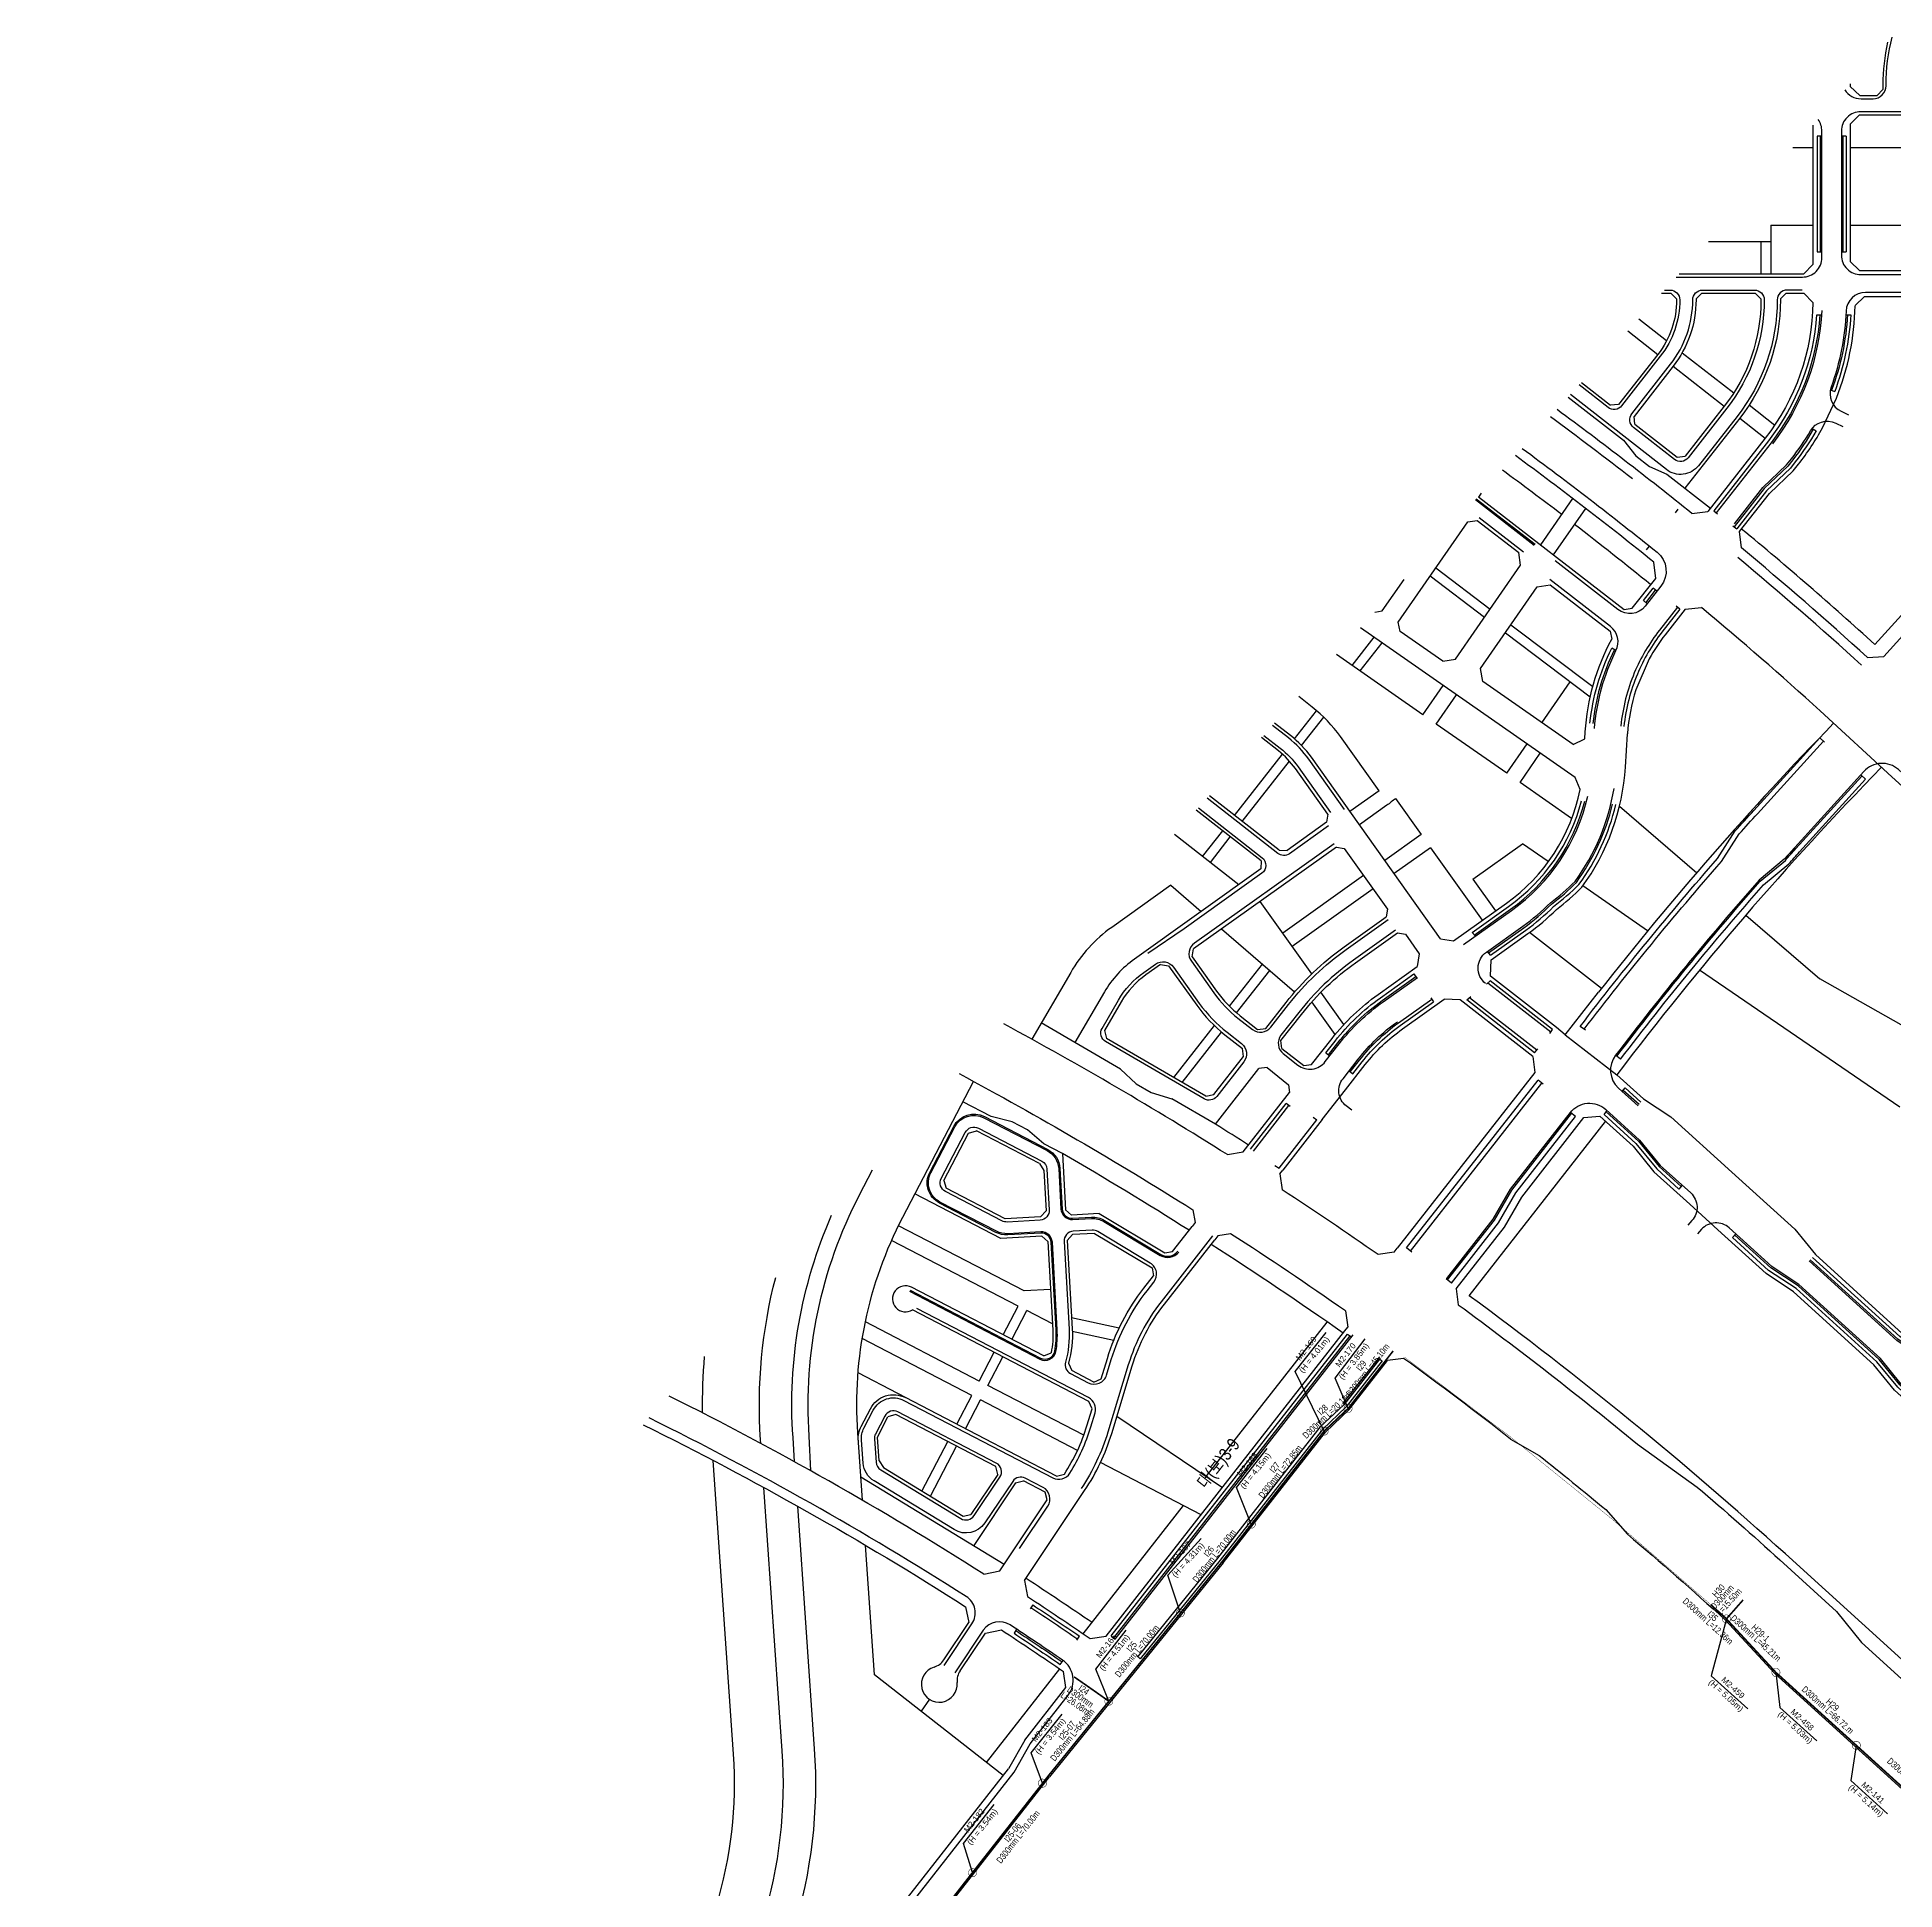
# Model space of a CAD drawing. Header units: inches. Extents: x 174186 to 177107, y 416927 to 419389.
# Drawn here: x 174186 to 175330, y 417555 to 418696 of the extents above; entities that cross this region are included whole.
import ezdxf
from ezdxf.enums import TextEntityAlignment as Align

# ---------------------------------------------------------------- set-up
doc = ezdxf.new("R2010")
doc.units = ezdxf.units.IN
doc.header["$MEASUREMENT"] = 0
doc.linetypes.add('HIDDEN', pattern=[0.375, 0.25, -0.125])
for name, color, linetype in [('d_line', 8, 'Continuous'), ('Osu_line', 5, 'Continuous'), ('OsuMH_check', 1, 'Continuous'), ('도로명', 1, 'Continuous'), ('오수맨홀(2공구)', 7, 'Continuous'), ('오수맨홀좌표(2공구)', 4, 'Continuous'), ('오수원형관로명(2공구)', 4, 'Continuous'), ('오수원형관로연장(2공구)', 4, 'Continuous')]:
    doc.layers.add(name, color=color, linetype=linetype)
doc.styles.get("Standard").update_dxf_attribs({"font": 'arial.ttf'})

msp = doc.modelspace()

# ---------------------------------------------------------------- linework, layer by layer
at = {"layer": 'd_line', "color": 8, "linetype": 'Continuous', "flags": 128}
for points in [[(175299.5, 418663.9, 0.251626), (175309.5, 418658.5), (175316.9, 418658.5, 0.414214), (175324.9, 418666.5), (175324.9, 418666.9, -0.064144), (175328.7, 418696.4, -0.064144)], [(175195.7, 418548.6), (175273.4, 418548.6, 0.414214), (175285.4, 418560.6), (175285.4, 418638.5, 0.160862), (175283.1, 418645.7, 0.160862)], [(175460, 418570.7), (175455.6, 418575, 0.39028), (175442, 418575.3, -0.046649), (175418.1, 418558), (175398.9, 418551.7, -0.101477), (175337.7, 418539.1), (175312.3, 418539.1, 0.401435), (175300.3, 418527.7, -0.075437), (175291.1, 418480.8, 0.387029), (175297.3, 418465.9), (175301.7, 418463.8)], [(175273.3, 418540.6), (175263.9, 418540.6, 0.414234), (175257.9, 418534.6, -0.167497), (175233.2, 418462.8), (175209.4, 418432.4, -0.414214), (175189.7, 418430), (175130.6, 418476.2)], [(175188.5, 418540.6), (175191.9, 418540.6, -0.414165), (175197.9, 418534.6, -0.167522), (175185.9, 418499.8), (175162.1, 418469.3, -0.414214), (175153.7, 418468.3), (175135.9, 418482.2)], [(175282.1, 418525.4, -0.150626), (175252.5, 418447.8), (175218.8, 418404.7)], [(175284.1, 418525.4, -0.150867), (175254.1, 418446.5), (175220.4, 418403.4)], [(175285.3, 418528.1, -0.155831), (175254.9, 418445.9)], [(175301.2, 418525.4, -0.07466), (175291.4, 418478.9, -0.07466)], [(175303.2, 418525.4, -0.074806), (175293.3, 418478.2, -0.074806)], [(175168.7, 418424.3, 0.006564), (175118.2, 418462.5, 0.006564)], [(175280.1, 418454.9, -0.035519), (175267.5, 418436), (175264.5, 418432.2), (175249.8, 418418.3), (175231.4, 418394.8)], [(175231.5, 418396.5), (175249.1, 418419), (175263.7, 418432.9), (175266.7, 418436.7, 0.032851), (175278.4, 418453.9, -0.387029), (175293.9, 418458.7), (175298.3, 418456.6)], [(175281.9, 418453.9, -0.035519), (175269, 418434.8), (175266, 418430.9), (175251.3, 418417), (175233, 418393.6)], [(175309.9, 418309.5, 0.010445), (175233.7, 418375.8, 0.010445)], [(175384.4, 418108.9), (175418.7, 418146.7, 0.414214), (175417.6, 418167.9), (175361.3, 418219), (175332.5, 418245.2, 0.414214), (175311.3, 418244.1), (175268.7, 418197.2, 0.001217), (175262.2, 418190), (175246.7, 418177.1, 0.01755), (175158.3, 418069.2, 0.389498), (175160.1, 418049)], [(174995.9, 418035.4), (174992.5, 418038, -0.414214), (174990.5, 418054.8), (174999.9, 418066.9, -0.07214), (175024, 418089.9)], [(175054.4, 417931.8), (175082.9, 417968.2), (175093.6, 417986.7), (175130.5, 418033.9, -0.435739), (175152.4, 418035.8), (175173.1, 418017), (175185.9, 418001.3), (175204.6, 417984.4, -0.414214), (175205.4, 417967.4), (175202.9, 417964.6)], [(175356.3, 417822.7), (175360.2, 417827, 0.414214), (175359.4, 417843.9), (175334.2, 417866.7), (175321.4, 417882.4), (175271.3, 417927.9), (175254.5, 417939.1), (175228.3, 417962.9, 0.414214), (175211.3, 417962), (175208.8, 417959.3)]]:
    msp.add_lwpolyline(points, format="xyb", dxfattribs=at)
at = {"layer": 'd_line', "color": 8, "linetype": 'Continuous'}
for points in [[(175325.9, 418693.3, 0.056184), (175322.9, 418666.9), (175322.9, 418664.1)], [(175302.9, 418667.7, 0.001542), (175302.9, 418666.9), (175302.9, 418666.1)], [(175308.6, 418648.5), (175337.2, 418648.5, -0.186283), (175400.4, 418624.1), (175433.1, 418594.5)], [(175308.6, 418552.6), (175337.7, 418552.6, 0.186382), (175433.1, 418589.5, 0.186382)], [(175311.6, 418536.6), (175337.7, 418536.6, 0.101307), (175399.8, 418549.3, 0.101307)], [(175195.9, 418535.1), (175195.9, 418534.6, -0.167479), (175184.4, 418501), (175160.2, 418470.2)], [(175207.9, 418535.1), (175207.9, 418534.6, -0.167479), (175193.8, 418493.7), (175169.7, 418462.8)], [(175259.9, 418534.6, -0.167479), (175234.8, 418461.6), (175201.1, 418418.5)], [(175247.9, 418535.1), (175247.9, 418534.6, -0.167479), (175225.3, 418469), (175201.2, 418438.2)], [(175279.9, 418533, -0.164412), (175250.5, 418449.3), (175215.2, 418404.1)], [(175294.4, 418474.1, 0.088878), (175305.9, 418530.9)], [(175205.3, 418403, 0.010832), (175122.3, 418467, 0.010832)], [(175253.1, 418415.3), (175267.8, 418429.2), (175271, 418433.3, 0.040873), (175285.8, 418455.7)], [(175125.2, 418402.3, 0.004813), (175088.7, 418429.6, 0.004813)], [(175181.9, 418373, 0.011293), (175096.7, 418438.6, 0.011293)], [(175180, 418359.1, 0.006309), (175133.1, 418396.2, 0.005439)], [(175318.1, 418322.3, 0.011171), (175236, 418393.4)], [(175313.5, 418314.3, 0.010623), (175235.8, 418381.8)], [(175201.2, 418344), (175188.9, 418328.3, 0.040321), (175179.1, 418313.5)], [(175284.3, 418281.4, 0.010193), (175211.2, 418345.1, 0.010193)], [(175139.4, 418264.2), (175139.7, 418268.4, -0.109948), (175156, 418325.5)], [(175170.9, 418294.4, 0.0629), (175165.7, 418267.2)], [(175012.7, 418232.1), (174988.9, 418265.5, 0.07214), (174971.6, 418283.6), (174963.2, 418290.2)], [(175050.6, 418141), (174971, 418252.8, 0.07214), (174958.1, 418266.2), (174948.4, 418273.8)], [(175292.6, 418273.7, 0.027248), (175147.9, 418108.1)], [(174981.2, 418217.7), (174961.2, 418245.8, 0.07214), (174950.7, 418256.8), (174940.4, 418264.9)], [(175137.6, 418172.8, 0.14394), (175164.4, 418246.7, 0.14394)], [(175322.1, 418246.6, 0.031568), (175159.2, 418057.2)], [(175022.8, 418227.4, -0.021771), (175017.5, 418223.2), (175000.6, 418211.2)], [(175058.5, 418139.7), (175091.1, 418162.9, 0.190534), (175136.5, 418232.9)], [(174939.9, 418184), (174862.1, 418128.5, 0.106689), (174843.6, 418108.2), (174825.4, 418077)], [(174884.5, 418174), (174848.1, 418148, 0.106689), (174822.8, 418120.3), (174798.9, 418079.1)], [(175121.9, 418159, 0.037541), (175137.6, 418172.8, 0.037541)], [(174942.9, 418085.7), (174955.4, 418101.7, -0.07214), (174991.2, 418136), (175017.1, 418154.4)], [(175081.7, 418128), (175104.4, 418144.2, 0.04204), (175121.9, 418159, 0.04204)], [(174952.3, 418078.4), (174964.9, 418094.4, -0.07214), (174998.2, 418126.2), (175024, 418144.6)], [(174878.1, 418125.2), (174869, 418118.7, 0.106689), (174853.9, 418102.2), (174843.6, 418084.4)], [(174883.1, 418124.4), (174900.4, 418100.1, 0.07214), (174917.8, 418081.8), (174928.7, 418073.3)], [(174897.6, 418129.8), (174912.6, 418108.8, 0.07214), (174927.1, 418093.6), (174937.9, 418085.1)], [(174971.2, 418063.6), (174983.8, 418079.6, -0.07214), (175012.1, 418106.6), (175036.2, 418123.8)], [(174992.1, 418048), (175004.2, 418063.5, -0.07214), (175027.2, 418085.5), (175052.7, 418103.7)], [(174919.3, 418008, 0.016473), (174781.7, 418088.5, 0.016473)], [(174694.6, 417795.1), (174691.7, 417836.6, -0.138272), (174719.4, 417969.4), (174763, 418053.1)], [(174754.1, 418057.9, -0.017509), (174898.1, 417974)], [(174932.4, 418013.9, 0.00248), (174912, 418026.7)], [(174895.7, 417961.4, 0.009642), (174817.7, 418008.7, 0.009642)], [(174662.8, 417813.2), (174661.8, 417834.5, -0.138272), (174692.8, 417983.2), (174700.7, 417998.6)], [(175012.1, 417946.4, 0.007353), (174953.1, 417986.3)], [(174652.8, 417818.8), (174651.8, 417833.8, -0.121544), (174675.6, 417970.7, -0.121544)], [(174794.3, 417745.6), (174831.4, 417801, 0.073874), (174848.1, 417836.3), (174860.7, 417877.8, -0.092465), (174880.5, 417915.9), (174911.5, 417955.6)], [(174808.7, 417954.4), (174811.8, 417899.9, -0.065927), (174810.7, 417886)], [(174820.7, 417955.1), (174823.8, 417900.6, -0.081689), (174821.5, 417879.6)], [(174990.6, 417898.1, 0.010342), (174909.3, 417952.7)], [(174992, 417911.7, 0.008957), (174921.3, 417959.3)], [(174632, 417830.1), (174631.8, 417832.4, -0.081522), (174641.2, 417932.4, -0.081522)], [(174724.8, 417926.3, 1.732051), (174725.4, 417912.4)], [(174841.6, 417869.9), (174845.4, 417882.5, -0.092465), (174867.9, 417925.8), (174873.8, 417933.3)], [(175060.1, 417925.4), (175061.5, 417915.5, -0.014429), (175171.9, 417829.6), (175208.7, 417803.2, -0.006994), (175259.6, 417758.3), (175294.5, 417726.6), (175309.7, 417707.4)], [(175381.7, 417654.3), (175262.9, 417762, 0.025864), (175068.2, 417921.1, 0.025864)], [(174596.1, 417848.9, -0.025251), (174597.4, 417883.7, -0.025251)], [(175093.7, 417832.8, 0.008683), (175027.8, 417882.5)], [(174769.3, 417749.6, 0.026267), (174575.5, 417859.3, 0.026267)], [(174818.9, 417811.2, 0.070556), (174832.8, 417841), (174836, 417851.4)], [(174559.5, 417841.6, -0.027187), (174758.1, 417729.5)], [(175111.3, 417822.7, -0.005563), (175152.3, 417789.3, -0.005563)], [(174186.3, 417426.9, -0.092962), (174223.5, 417409.1, 0.030951), (174360.7, 417321, 0.444765), (174501.3, 417368.9, -0.062445), (174537.8, 417431.1, -0.002139), (174539.8, 417433.7), (174560.6, 417460.4, 0.185361), (174615.2, 417638.6), (174602.6, 417819.6)], [(174500, 417188.2, -0.035591), (174502.2, 417236.7), (174504.6, 417260.9, -0.015753), (174506.6, 417275.9), (174508.1, 417285.1, -0.020729), (174511.5, 417301.3), (174515.5, 417317.5, -0.102902), (174561.6, 417412.9, -0.002139), (174563.4, 417415.2), (174584.3, 417441.9, 0.185361), (174645.2, 417640.7), (174633.9, 417802.9)], [(174520.7, 417174.7, -0.046656), (174522.1, 417234.5), (174524.5, 417258.9, -0.015753), (174526.3, 417272.7), (174527.8, 417281.8, -0.020729), (174530.9, 417296.5), (174534.9, 417312.6, -0.102902), (174577.4, 417400.7, -0.002139), (174579.2, 417402.9), (174600, 417429.6, 0.185361), (174665.1, 417642), (174654.7, 417791.4)], [(175152.3, 417789.3), (175165.6, 417774.2, -0.008417), (175225.8, 417721.5), (175256.4, 417688.3), (175341.6, 417611), (175365.6, 417598.7), (175582.9, 417401.6), (175595.7, 417386)], [(174795.3, 417747.1, -0.005738), (174836, 417719.9)], [(174796.3, 417735.8, -0.005453), (174834.7, 417709.9)], [(174780.1, 417715.3, -0.005489), (174818.3, 417689.6)], [(174738.7, 417692.3, 0.173631), (174744.7, 417696.7)], [(174738.7, 417692.3, 2.115544), (174752.9, 417682.8)], [(174754.7, 417690, 0.173631), (174752.9, 417682.8)], [(174532, 417166.1, -0.193541), (174596.5, 417389.4), (174784.5, 417629.7)]]:
    msp.add_lwpolyline(points, format="xyb", dxfattribs=at)
for points in [[(175308.7, 418660.5), (175302.9, 418666.1)], [(175308.7, 418660.5), (175319.4, 418660.5)], [(175319.4, 418660.5), (175322.9, 418664.1)], [(175302.9, 418642.9), (175308.6, 418648.5)], [(175279.9, 418642.2), (175279.9, 418556.3)], [(175302.9, 418642.9), (175302.9, 418558.3)], [(175267.6, 418628.5), (175279.9, 418628.5)], [(175302.9, 418628.5), (175354.9, 418628.5)], [(175253.9, 418580.6), (175253.9, 418550.6)], [(175253.9, 418580.6), (175279.9, 418580.6)], [(175302.9, 418580.6), (175344.5, 418580.6)], [(175215.5, 418570.6), (175253.9, 418570.6)], [(175247.9, 418570.6), (175247.9, 418550.6)], [(175279.9, 418556.3), (175274.3, 418550.6)], [(175308.6, 418552.6), (175302.9, 418558.3)], [(175197.5, 418550.6), (175274.3, 418550.6)], [(175186.7, 418538.6), (175192.4, 418538.6)], [(175195.9, 418535.1), (175192.4, 418538.6)], [(175207.9, 418535.1), (175211.5, 418538.6)], [(175211.5, 418538.6), (175244.4, 418538.6)], [(175247.9, 418535.1), (175244.4, 418538.6)], [(175263.5, 418538.6), (175259.9, 418535.1)], [(175259.9, 418535.1), (175259.9, 418534.6)], [(175263.5, 418538.6), (175274.3, 418538.6)], [(175274.3, 418538.6), (175279.9, 418533)], [(175305.9, 418531), (175311.6, 418536.6)], [(175172.6, 418522.9), (175189.8, 418509.5)], [(175165.9, 418515.5), (175184.4, 418501)], [(175199.4, 418502), (175231.1, 418477.2)], [(175193.8, 418493.7), (175225.3, 418469)], [(175129.2, 418474.7), (175163.2, 418448.2)], [(175137.3, 418483.7), (175155.3, 418469.6)], [(175160.2, 418470.2), (175155.3, 418469.6)], [(175170.3, 418457.9), (175169.7, 418462.8)], [(175240.6, 418469.8), (175256.4, 418457.4)], [(175285.8, 418455.7), (175294.4, 418474.1)], [(175170.3, 418457.9), (175196.2, 418437.6)], [(175234.8, 418461.6), (175250.5, 418449.3)], [(175163.2, 418448.2), (175170.8, 418438.4), (175179.2, 418431.9), (175189.9, 418427.2)], [(175196.2, 418437.6), (175201.2, 418438.2)], [(175189.9, 418427.2), (175216.8, 418406.2)], [(175412.1, 418425.3), (175408.6, 418421.4), (175391.7, 418403.4), (175318.1, 418322.3)], [(175074, 418413.3), (175163.7, 418343.9)], [(175074.2, 418413), (175075.8, 418415.4)], [(175112.3, 418383.7), (175132, 418412.2)], [(175120.2, 418377.6), (175140, 418406.1)], [(175234.7, 418391.8), (175253.1, 418415.3)], [(175024.5, 418336.1), (175067.3, 418397.8)], [(175067.3, 418397.8), (175073.2, 418398.7)], [(175073.2, 418398.7), (175098.7, 418379)], [(175205.3, 418403), (175215.2, 418404.1)], [(175235.8, 418381.8), (175234.7, 418391.8)], [(175099.9, 418371.1), (175098.7, 418379)], [(175183.1, 418363), (175181.9, 418373)], [(175010, 418342.2), (175014.7, 418343), (175028.1, 418362.3)], [(175014.7, 418343), (175028.1, 418362.3)], [(175044.2, 418364.5), (175077.7, 418339.2)], [(175047.6, 418369.5), (175081.2, 418344.1)], [(175059.8, 418313.3), (175099.9, 418371.1)], [(175168.6, 418344.6), (175183.1, 418363)], [(175075.2, 418307.4), (175110.1, 418357.8)], [(175110.1, 418357.8), (175118, 418359)], [(175118, 418359), (175155, 418330.4)], [(175362.6, 418358), (175323.5, 418314.8)], [(175010, 418342.2), (175014.7, 418343)], [(175163.7, 418343.9), (175168.6, 418344.6)], [(175201.2, 418344), (175211.2, 418345.1)], [(174996.1, 418309.4), (175009.6, 418326.8)], [(175133.4, 418240.3), (175001.3, 418332.6)], [(175025.6, 418330.2), (175024.5, 418336.1)], [(175051.9, 418311.9), (175025.6, 418330.2)], [(175090.5, 418329.5), (175142.7, 418290)], [(175093.9, 418334.4), (175144.3, 418296.3)], [(175155, 418330.4), (175156, 418325.5)], [(175304.3, 418334.7), (175304.3, 418334.7)], [(175039.7, 418279), (174986.5, 418316.1)], [(175001, 418306), (175014.6, 418323.3)], [(175313.5, 418314.3), (175323.5, 418314.8)], [(175051.9, 418311.9), (175059.8, 418313.3)], [(175076.6, 418299.5), (175075.2, 418307.4)], [(175179.1, 418313.5), (175170.9, 418294.4)], [(175039.7, 418279), (175052.2, 418297)], [(175047.9, 418273.2), (175060.4, 418291.3)], [(175132.2, 418260.7), (175076.6, 418299.5)], [(175113, 418274.1), (175130.4, 418299.3)], [(174960.7, 418264.1), (174974.2, 418281.5)], [(175284.3, 418281.4), (175328.5, 418240.7)], [(174965, 418260), (174978.7, 418277.4)], [(175091.3, 418242.9), (175047.9, 418273.2)], [(175091.3, 418242.9), (175103.9, 418261)], [(175132.2, 418260.7), (175139.4, 418264.2)], [(175164.4, 418246.7), (175165.7, 418267.2)], [(174923.7, 418216.9), (174953.3, 418254.7)], [(174928.5, 418213.2), (174957.5, 418250.4)], [(175099.5, 418237.2), (175112, 418255.3)], [(175131.3, 418215), (175099.5, 418237.2)], [(175136.5, 418232.9), (175133.4, 418240.3)], [(175415.4, 418161.8), (175328.5, 418240.7)], [(174951.1, 418195.6), (174908.2, 418229.1)], [(175012.7, 418232.1), (174994.8, 418219.3)], [(175022.8, 418227.4), (175038.6, 418205.2)], [(175160.8, 418222.6), (175208.3, 418181.6)], [(174940, 418189), (174900.1, 418220.2)], [(174980.4, 418212.8), (174956.1, 418195.4)], [(174981.2, 418217.7), (174980.4, 418212.8)], [(174926.3, 418174.3), (174886.7, 418205.2)], [(174904, 418191.7), (174916.4, 418207.5)], [(174908.8, 418188), (174921.1, 418203.8)], [(175038.6, 418205.2), (175016.2, 418189.2)], [(174986.4, 418197.4), (174898.4, 418134.7)], [(174940, 418189), (174939.9, 418184)], [(174951.1, 418195.6), (174956.1, 418195.4)], [(174986.4, 418197.4), (174991.3, 418196.6)], [(174991.3, 418196.6), (175017.9, 418159.3)], [(175044.4, 418197), (175022, 418181.1)], [(175044.4, 418197), (175076.3, 418152.4)], [(175070.5, 418177.7), (175101.1, 418199.5)], [(175116.9, 418188.5), (175101.1, 418199.5)], [(175003.2, 418179.9), (174953.4, 418144.5)], [(175070.5, 418177.7), (175084.4, 418158.2)], [(174884.5, 418174), (174903.2, 418157.8)], [(175009, 418171.8), (174959.2, 418136.3)], [(175178.1, 418145.8), (175138.2, 418173.6)], [(174971.3, 418119.4), (174939.5, 418164)], [(175017.9, 418159.3), (175017.1, 418154.4)], [(175238.5, 418155.5), (175284.2, 418116.2)], [(174915.7, 418147.1), (174960.7, 418108.2)], [(175024, 418144.6), (175029, 418143.8)], [(175029, 418143.8), (175037.5, 418131.7)], [(175149.6, 418110.3), (175105.4, 418144.9)], [(174897.6, 418129.8), (174898.4, 418134.7)], [(175037.5, 418131.7), (175036.2, 418123.8)], [(175050.6, 418141), (175058.5, 418139.7)], [(174878.1, 418125.2), (174883.1, 418124.4)], [(174920.6, 418099.4), (174940.9, 418125.3)], [(174925, 418095.3), (174945.4, 418121.4)], [(175081.4, 418118), (175081.7, 418128)], [(175333.4, 418037.3), (175210.1, 418121.7)], [(174991.1, 418088.2), (174976.9, 418108.1)], [(175121.9, 418086.4), (175081.4, 418118)], [(175127.3, 418081.8), (175147.9, 418108.1)], [(175349.9, 418079.1), (175284.2, 418116.2)], [(174985.7, 418082), (174971.3, 418102.1)], [(175062.7, 418103.4), (175052.7, 418103.7)], [(175107.4, 418068.5), (175062.7, 418103.4)], [(174853.5, 418060.7), (174804.7, 418089.1)], [(174886.3, 418055.6), (174911.3, 418087.5)], [(174937.9, 418085.1), (174942.9, 418085.7)], [(175127.3, 418081.8), (175121.9, 418086.4)], [(174843.6, 418084.4), (174844.9, 418079.6)], [(174906.1, 418044), (174844.9, 418079.6)], [(174891.5, 418052.5), (174915.7, 418083.5)], [(174952.9, 418073.4), (174952.3, 418078.4)], [(175127.3, 418081.8), (175159.2, 418057.2)], [(174911, 418045), (174929.3, 418068.4)], [(174929.3, 418068.4), (174928.7, 418073.3)], [(174952.9, 418073.4), (174966.3, 418063)], [(174966.3, 418063), (174971.2, 418063.6)], [(175107.4, 418068.5), (175108.6, 418058.6), (175023.9, 417950.3)], [(174853.5, 418060.7), (174863.2, 418051.6), (174872.4, 418046.3), (174885.1, 418042.3)], [(174912, 418026.7), (174938.7, 418061)], [(174943.7, 418061.6), (174938.7, 418061)], [(174943.7, 418061.6), (174957, 418051.1)], [(174957, 418051.1), (174957.6, 418046.2)], [(175175.6, 418042.4), (175159.2, 418057.2)], [(174773.8, 418031.5), (174756.4, 418040.6)], [(174912, 418026.7), (174885.1, 418042.3)], [(174906.1, 418044), (174911, 418045)], [(174929.1, 418009.7), (174957.6, 418046.2)], [(174977.7, 418029.7), (174992.1, 418048)], [(175172.8, 418038.8), (175163.1, 418047.6)], [(175174, 418040.4), (175164.3, 418049.2)], [(175175.6, 418042.4), (175192.4, 418031.2), (175229.9, 417997.2)], [(174750.9, 418029.9), (174750.9, 418029.9)], [(174806.3, 418014.6), (174796.2, 418023.3), (174786.8, 418028.2), (174773.8, 418031.5)], [(174977.7, 418029.7), (174953.4, 417998.5)], [(175068.2, 417921.1), (175152.2, 418028.5)], [(175100.6, 417981.9), (175138.8, 418030.8)], [(175138.8, 418030.8), (175148.7, 418031.6)], [(175148.7, 418031.6), (175169.1, 418013.2), (175181.9, 417997.5), (175204.1, 417977.4)], [(175151.3, 418032.7), (175170.9, 418014.9), (175183.7, 417999.2), (175197.4, 417986.8)], [(175152.5, 418034.3), (175172.4, 418016.3), (175185.2, 418000.6), (175198.7, 417988.3)], [(174744.7, 417992), (174759.9, 418021.2)], [(174759.9, 418021.2), (174764.7, 418022.7)], [(174803.5, 418002.5), (174764.7, 418022.7)], [(174817.7, 418008.7), (174806.3, 418014.6)], [(174817.7, 418008.7), (174819.6, 417974.1)], [(174919.3, 418008), (174929.1, 418009.7)], [(174803.5, 418002.5), (174806.2, 417998.3)], [(174806.2, 417998.3), (174807.6, 417973.4)], [(174951.5, 417996.1), (174953.4, 417998.5)], [(174951.5, 417996.1), (174953.1, 417986.3)], [(175229.9, 417997.2), (175238.6, 417989.3)], [(174779.7, 417956.3), (174726.9, 417983.8)], [(174744.7, 417992), (174746.2, 417987.3)], [(174782.4, 417968.5), (174746.2, 417987.3)], [(175199.4, 417989.1), (175197.4, 417986.8)], [(175238.6, 417989.3), (175268.7, 417962), (175281.4, 417946.4)], [(174807.6, 417973.4), (174804.3, 417969.7)], [(174823.3, 417970.8), (174819.6, 417974.1)], [(174840.4, 417971.7), (174823.3, 417970.8)], [(174840.4, 417971.7), (174880.7, 417947.5)], [(174898.1, 417974), (174899.5, 417966.2)], [(175089.9, 417963.4), (175100.6, 417981.9)], [(175221.4, 417961.7), (175204.1, 417977.4)], [(174716.8, 417964.2), (174716.7, 417964.2)], [(174794.1, 417924.1), (174716.8, 417964.2)], [(174804.3, 417969.7), (174782.4, 417968.5)], [(174837.4, 417959.5), (174824, 417958.8)], [(174837.4, 417959.5), (174872.9, 417938.2)], [(174885.6, 417948.4), (174897.6, 417963.8)], [(174899.5, 417966.2), (174897.6, 417963.8)], [(175060.1, 417925.4), (175089.9, 417963.4)], [(175360, 417836), (175330.2, 417862.9), (175317.4, 417878.6), (175267.9, 417923.5), (175251.1, 417934.7), (175221.4, 417961.7)], [(174790.5, 417914.7), (174712.5, 417955.2)], [(174805, 417957.7), (174779.7, 417956.3)], [(174805, 417957.7), (174808.7, 417954.4)], [(174820.7, 417955.1), (174824, 417958.8)], [(174880.7, 417947.5), (174885.6, 417948.4)], [(174913.4, 417957.9), (174911.5, 417955.6)], [(174921.3, 417959.3), (174913.4, 417957.9)], [(175022, 417947.9), (175012.1, 417946.4)], [(175022, 417947.9), (175023.9, 417950.3)], [(175232.4, 417959.2), (175230.3, 417956.9)], [(175339.5, 417860.7), (175333.5, 417866.1), (175320.7, 417881.7), (175270.7, 417927.1), (175253.9, 417938.3), (175231.7, 417958.4)], [(174872.9, 417938.2), (174873.8, 417933.3)], [(175354.2, 417877), (175348.3, 417882.3), (175331.5, 417893.5), (175277.5, 417942.6)], [(175354.9, 417877.7), (175349, 417883.1), (175332.1, 417894.3), (175278.2, 417943.2)], [(175356.2, 417879.2), (175350.2, 417884.7), (175333.4, 417895.9), (175279.6, 417944.6)], [(175396.6, 417845.9), (175351.7, 417886.6), (175334.9, 417897.9), (175281.4, 417946.4)], [(174806.2, 417884), (174724.8, 417926.3)], [(174781.2, 417896.9), (174790.5, 417914.7)], [(174810.4, 417925), (174794.1, 417924.1)], [(174766.5, 417868.5), (174696.4, 417905)], [(174834, 417856), (174725.4, 417912.4)], [(174786.6, 417894.1), (174795.8, 417911.9)], [(174811.6, 417903.7), (174795.8, 417911.9)], [(174823.4, 417907.6), (174852.7, 417901.3)], [(174906.3, 417809.7), (174980.7, 417904.9)], [(174992, 417911.7), (174993.5, 417901.8)], [(174761.9, 417859.6), (174694.4, 417894.7)], [(174823.8, 417899.3), (174849.4, 417893.8)], [(174844.6, 417711.4), (174991.7, 417899.4)], [(174991.7, 417899.4), (174993.5, 417901.8)], [(174766.5, 417868.5), (174775.7, 417886.3)], [(174771.8, 417865.7), (174781, 417883.5)], [(174806.2, 417884), (174810.7, 417886)], [(174821.5, 417879.6), (174823.5, 417875)], [(174979.7, 417837), (174994.3, 417850.9), (175017.9, 417881.1)], [(175027.8, 417882.5), (175017.9, 417881.1)], [(174814.1, 417810), (174691.9, 417873.5)], [(174837, 417867.9), (174823.5, 417875)], [(174837, 417867.9), (174841.6, 417869.9)], [(174752.7, 417841.9), (174761.9, 417859.6)], [(174758, 417839.1), (174767.2, 417856.9)], [(174827, 417825.8), (174767.2, 417856.9)], [(174830.8, 417835.1), (174771.8, 417865.7)], [(174703.9, 417834), (174710.3, 417846.4)], [(174715.1, 417847.9), (174710.3, 417846.4)], [(174776.7, 417815.9), (174715.1, 417847.9)], [(174836, 417851.4), (174834, 417856)], [(174851.3, 417846.9), (174916.2, 417803)], [(174704.9, 417819.4), (174703.9, 417834)], [(174916.7, 417756.6), (174979.7, 417837)], [(174731.2, 417800.7), (174747.1, 417831.2)], [(174736.4, 417797.6), (174752.4, 417828.5)], [(175093.7, 417832.8), (175111.3, 417822.7)], [(174704.9, 417819.4), (174707.5, 417815.2)], [(174707.5, 417815.2), (174756.5, 417785.3)], [(174777.9, 417811), (174761.4, 417786.4)], [(174777.9, 417811), (174776.7, 417815.9)], [(174814.1, 417810), (174818.9, 417811.2)], [(174903.1, 417786.2), (174841.2, 417818.4)], [(174693.6, 417809.6), (174781.9, 417755.8)], [(174788.9, 417805.8), (174763.1, 417767.3)], [(174788.9, 417805.8), (174793.7, 417807)], [(174807, 417800.1), (174793.7, 417807)], [(174808.3, 417795.3), (174807, 417800.1)], [(174779.1, 417751.7), (174808.3, 417795.3)], [(174830.5, 417712.8), (174892.3, 417791.9)], [(174756.5, 417785.3), (174761.4, 417786.4)], [(174702, 417687.5), (174696.5, 417767.4)], [(174916.7, 417756.6), (174809.8, 417624.7)], [(174769.3, 417749.6), (174779.1, 417751.7)], [(174794.3, 417745.6), (174796.3, 417735.8)], [(174744.7, 417696.7), (174760.1, 417719.7)], [(174758.1, 417729.5), (174760.1, 417719.7)], [(174754.7, 417690), (174770.3, 417713.3)], [(174770.3, 417713.3), (174780.1, 417715.3)], [(174834.7, 417709.9), (174844.6, 417711.4)], [(175370.5, 417652.3), (175309.7, 417707.4)], [(174781.3, 417625.6), (174702, 417687.5)], [(174771, 417633.6), (174816.1, 417691.2)], [(174819.8, 417679.7), (174818.3, 417689.6)], [(174794.5, 417647.3), (174819.8, 417679.7)], [(174735.8, 417672.6), (174730.7, 417665.1)], [(174794.5, 417647.3), (174784.5, 417629.7)], [(174676.4, 417454.2), (174809.8, 417624.7)]]:
    msp.add_lwpolyline(points, dxfattribs=at)
at = {"layer": 'd_line', "color": 8, "linetype": 'Continuous', "flags": 128}
for points in [[(175434.3, 418596.1), (175401.7, 418625.6, 0.186283), (175337.2, 418650.5), (175309.4, 418650.5, 0.414214), (175297.4, 418638.5), (175297.4, 418562.1, 0.414214), (175309.4, 418550.1), (175337.7, 418550.1, 0.185147), (175434.3, 418587.2, 0.444358)], [(175249.9, 418534.6, -0.1675), (175226.9, 418467.8), (175203.1, 418437.3, -0.414214), (175194.6, 418436.3), (175169.4, 418456, -0.414214), (175168.4, 418464.4), (175192.2, 418494.9, 0.16751), (175205.9, 418534.6, -0.414248), (175211.9, 418540.6), (175243.9, 418540.6, -0.41419)]]:
    msp.add_lwpolyline(points, format="xyb", close=True, dxfattribs=at)
for points in [[(175282.4, 418635.5), (175282.4, 418564.2)], [(175284.4, 418635.5), (175284.4, 418564.2)], [(175298.4, 418635.5), (175298.4, 418564.2)], [(175300.4, 418635.5), (175300.4, 418564.2)], [(175290.6, 418479.2), (175293.3, 418478.2)], [(175279.4, 418455.3), (175281.9, 418453.9)], [(175195.2, 418403.4), (175197, 418405.7)], [(175218.8, 418404.7), (175221.2, 418402.8)], [(175230.6, 418395.4), (175233, 418393.6)], [(175177.3, 418380.5), (175179.2, 418382.9)], [(175172.2, 418038), (175160.1, 418049)]]:
    msp.add_lwpolyline(points, dxfattribs=at)
at = {"layer": 'd_line', "color": 8, "linetype": 'ByBlock'}
for points in [[(175285.4, 418635.5), (175282.4, 418635.5)], [(175300.4, 418635.5), (175297.4, 418635.5)], [(175282.4, 418564.2), (175285.4, 418564.2)], [(175297.4, 418564.2), (175300.4, 418564.2)], [(175282.2, 418525.4), (175285.1, 418525.4)], [(175300.2, 418525.4), (175303.2, 418525.4)], [(175284.1, 418264.8), (175287, 418262.1)], [(175309.3, 418241.9), (175312.2, 418239.2)], [(175139.8, 418084.6), (175136.6, 418087)], [(175117.8, 418082.6), (175119.6, 418085)], [(175108.5, 418070.8), (175110.4, 418073.1)], [(175161.4, 418066.8), (175158.3, 418069.2)], [(175113.7, 418051.5), (175110.6, 418053.9)], [(174958, 418037.7), (174955.6, 418039.5)], [(175162.5, 418046.8), (175164.3, 418049.2)], [(175133.6, 418031.4), (175130.5, 418033.9)], [(175151.3, 418032.7), (175153.1, 418035.1)], [(175032.8, 417948), (175029.7, 417950.5)], [(175338.1, 417859.2), (175332.1, 417864.7), (175319.3, 417880.3), (175269.5, 417925.5), (175252.6, 417936.7), (175230.3, 417956.9)], [(175057.3, 417928.9), (175054.1, 417931.4)], [(174993.3, 417897.5), (174995.7, 417895.7)], [(175012.2, 417882.7), (175014.6, 417880.9)], [(174847.8, 417711.5), (174850.2, 417709.6)], [(174863.3, 417699.4), (174865.6, 417697.5)]]:
    msp.add_lwpolyline(points, dxfattribs=at)
at = {"layer": 'd_line', "color": 8}
for points in [[(175100.8, 418443.1, -0.010983), (175183.9, 418379.1, -0.410046), (175186.3, 418358.2), (175176.6, 418345.8, -0.412732), (175159.8, 418343.8), (175121.1, 418373.7)], [(175145.4, 418270.5, -0.095972), (175158.6, 418318.5, 0.357479), (175155.2, 418333.4), (175117.9, 418362.3)], [(175196.4, 418345.2), (175185.4, 418331.1, 0.066655), (175169.9, 418304.8, 0.073955), (175161.6, 418272)], [(175198, 418344), (175186.9, 418329.9, 0.066655), (175171.8, 418304, 0.073926), (175163.5, 418271.8)], [(175142.6, 418273.8, -0.090203), (175156, 418319.9)], [(175144.6, 418273.6, -0.090182), (175157.7, 418319)], [(174991.4, 418220.6), (174969.4, 418251.6, 0.07214), (174956.9, 418264.7), (174947.1, 418272.3)], [(174941.7, 418266.3), (174951.9, 418258.4, -0.07214), (174962.8, 418246.9), (174982.9, 418218.8)], [(175136.6, 418087, -0.016553), (175221.1, 418190.4), (175232.1, 418207.4, -0.002108), (175243.5, 418220), (175284.1, 418264.8)], [(175139, 418085.2, -0.01658), (175223.5, 418188.5), (175234.5, 418205.6, -0.002079), (175245.7, 418218), (175286.3, 418262.7)], [(175159.1, 418068.6, -0.01754), (175247.4, 418176.4), (175262.9, 418189.3, -0.001226), (175269.4, 418196.5), (175310, 418241.2)], [(175161.4, 418066.8, -0.017511), (175249.5, 418174.2), (175265, 418187.1, -0.001254), (175271.7, 418194.5), (175312.2, 418239.2)], [(174981.5, 418210.5), (174957.5, 418193.4, -0.332149), (174950.3, 418193.6), (174906.8, 418227.6)], [(175064.8, 418137.4), (175094.3, 418158.4, 0.183739), (175141.2, 418228.8)], [(175070.1, 418144.9), (175092.5, 418160.9, 0.175766), (175137.4, 418226, 0.175766)], [(175071.3, 418143.3), (175093.7, 418159.2, 0.17639), (175139.4, 418225.8, 0.17639)], [(175133.4, 418176.3, 0.11751), (175157.4, 418233.6, 0.116201)], [(175134.2, 418175.7, 0.099173), (175156.5, 418223.8, 0.099173)], [(175135.7, 418174.4, 0.099898), (175158.5, 418223.6, 0.099898)], [(174901.5, 418221.6), (174940.7, 418190.9, -0.501334), (174940.5, 418181.3), (174892.6, 418147.2)], [(174985, 418199.5), (174899, 418138.2, 0.414214), (174897.1, 418127.1), (174911, 418107.6, 0.07214), (174925.8, 418092.1), (174934.8, 418085.1, 0.414214), (174946, 418086.5), (174957, 418100.5, -0.07214), (174992.4, 418134.3), (175018.3, 418152.8)], [(175118.3, 418163.2, 0.037541), (175133.4, 418176.3, 0.037541)], [(175118.9, 418162.4, 0.037541), (175134.2, 418175.7)], [(175120.2, 418160.9, 0.037541), (175135.7, 418174.4, 0.037541)], [(175078.3, 418113.4, -0.501334), (175078.8, 418132.7), (175101.2, 418148.7, 0.042795), (175118.3, 418163.2, 0.042795)], [(175080.1, 418132.4), (175101.8, 418147.8, 0.042653), (175118.9, 418162.4, 0.042653)], [(175081.3, 418130.8), (175103, 418146.2, 0.042376), (175120.2, 418160.9, 0.042376)], [(175022.9, 418146.3), (174997, 418127.8, 0.07214), (174963.3, 418095.6), (174952.3, 418081.5, 0.414214), (174953.7, 418070.3), (174962.7, 418063.2, 0.414214), (174979.6, 418065.3), (174988.1, 418076.2, -0.07214), (175015.3, 418102.2), (175036.3, 418117.1)], [(174980, 418070.7), (174985.7, 418078, -0.07214), (175013.5, 418104.6), (175034.1, 418119.3)], [(174981.6, 418069.5), (174987.3, 418076.8, -0.07214), (175014.7, 418103), (175035.3, 418117.7)], [(174995, 418059), (175000.7, 418066.3, -0.07214), (175024.6, 418089.1), (175045.2, 418103.8)], [(174996.5, 418057.8), (175002.3, 418065.1, -0.07214), (175025.7, 418087.5), (175046.3, 418102.2)], [(174723.5, 417923.8), (174803.9, 417882, 0.504073), (174813.7, 417886.8, 0.059782), (174814.5, 417900), (174811.5, 417954.1, 0.414214), (174804.4, 417960.4), (174784, 417959.3, -0.134718), (174777.1, 417960.8), (174742.3, 417978.8, -0.414487), (174736.7, 417996.7), (174751.5, 418025.1, -0.41394), (174769.3, 418030.7), (174808.3, 418010.5, -0.264723), (174815.4, 417999.5), (174816.8, 417974.4, 0.414214), (174824, 417968.1), (174835.6, 417968.7, -0.150432), (174843.2, 417966.8), (174878, 417945.9, 0.378671), (174889.4, 417948, 0.378671)], [(174723.9, 417924.5), (174804.3, 417882.7, 0.504073), (174813, 417886.9, 0.059782), (174813.8, 417900), (174810.7, 417954, 0.414214), (174804.4, 417959.7), (174784, 417958.5, -0.134718), (174776.8, 417960.1), (174742, 417978.2, -0.414487), (174736, 417997.1), (174750.8, 418025.4, -0.41394), (174769.7, 418031.4), (174808.7, 418011.1, -0.264723), (174816.2, 417999.5), (174817.6, 417974.5, 0.414214), (174823.9, 417968.8), (174835.6, 417969.5, -0.150432), (174843.6, 417967.5), (174878.4, 417946.5, 0.378671), (174888.8, 417948.5)], [(174910.2, 417957.9), (174878.5, 417917.4, 0.092465), (174858.3, 417878.6), (174845.7, 417837.1, -0.073874), (174829.3, 417802.4)], [(174791.3, 417765.4), (174808.7, 417791.5, 0.446993), (174805.8, 417803), (174794.8, 417808.7, 0.382176), (174787.1, 417806.7), (174769.9, 417781.1, -0.401596), (174751, 417777), (174701.7, 417807, -0.243337), (174695, 417818), (174694, 417832.2, -0.138034), (174695.5, 417839.6), (174701.2, 417850.6, -0.414214), (174720.1, 417856.6), (174811.8, 417808.9, 0.39147), (174822.3, 417811.8, 0.065751), (174835.2, 417840.3), (174837.8, 417848.9, 0.361192), (174833.8, 417858.3), (174728.1, 417913.3)], [(174692, 417832.1, -0.138034), (174693.8, 417840.6), (174699.5, 417851.5, -0.414214), (174721, 417858.3)], [(174744.8, 417693.3), (174762, 417719, 0.421037), (174758.5, 417735.8, 0.026645), (174563.3, 417845.8, 0.026645)], [(174799.4, 417730.7, -0.0041), (174828.3, 417711.3, -0.0041)], [(174536.3, 417162.2), (174535.5, 417170.8, -0.189838), (174599.7, 417386.9), (174787.9, 417627.5), (174797.8, 417645.1), (174821.2, 417675, 0.432874), (174817.8, 417696.6, 0.004626), (174785.5, 417718.3, 0.41189), (174769, 417715), (174751.4, 417688.8)], [(174787.9, 417713.2, -0.004094), (174816.4, 417693.9, -0.004094)]]:
    msp.add_lwpolyline(points, format="xyb", dxfattribs=at)
for points in [[(175108.3, 418383.3), (175072.1, 418411.3)], [(175108.8, 418383.9), (175072.6, 418411.8)], [(175074.3, 418400.4), (175101.7, 418379.3)], [(175175.5, 418349.3), (175181.5, 418356.9)], [(175175.5, 418349.3), (175177.8, 418347.4)], [(175177, 418348), (175183, 418355.7)], [(175183.8, 418355.1), (175181.5, 418356.9)], [(175198, 418344), (175195.7, 418345.8)], [(175158.6, 418318.5), (175156, 418319.9)], [(174892.6, 418147.2), (174870.3, 418131.9)], [(175072, 418142.5), (175070.1, 418144.9)], [(175081.3, 418130.8), (175079.5, 418133.2)], [(175034.1, 418119.3), (175035.9, 418116.8)], [(175078.8, 418113.1), (175081.2, 418115)], [(175118.4, 418083.4), (175079.6, 418113.7)], [(175119.6, 418085), (175081.2, 418115)], [(175044.6, 418104.6), (175046.3, 418102.2)], [(175066.8, 418103.4), (175069.2, 418105.4)], [(175108.5, 418070.8), (175066.8, 418103.4)], [(175109.8, 418072.4), (175068.4, 418104.7)], [(174980, 418070.7), (174982.4, 418068.9)], [(174994.2, 418059.6), (174996.5, 418057.8)], [(175029.7, 417950.5), (175110.6, 418053.9)], [(175032.1, 417948.6), (175113, 418052.1)], [(174933.6, 418011.3), (174955.6, 418039.5)], [(174935.3, 418010.2), (174957.2, 418038.3)], [(174951.1, 417999.6), (174974.3, 418029.4)], [(174972.1, 418031.1), (174974.3, 418029.4)], [(175054.9, 417930.8), (175083.7, 417967.6), (175094.4, 417986.1), (175131.3, 418033.3)], [(175057.3, 417928.9), (175086.2, 417966), (175096.9, 417984.5), (175133.6, 418031.4)], [(174948.6, 418001.3), (174951.1, 417999.6)], [(174847.8, 417711.5), (174993.3, 417897.5)], [(174849.4, 417710.3), (174994.9, 417896.3)], [(174850.2, 417709.6), (174996.8, 417897)], [(175013, 417882.1), (174991, 417853.9), (174976.3, 417840.1), (174913.2, 417759.4), (174864.1, 417698.8)], [(175014.6, 417880.9), (174992.5, 417852.6), (174977.8, 417838.7), (174914.8, 417758.1), (174865.6, 417697.5)], [(175012.9, 417883.5), (174990.2, 417854.6)], [(174799.4, 417730.7), (174797.8, 417728.2)], [(174789.5, 417715.7), (174787.9, 417713.2)], [(174826.6, 417708.8), (174828.3, 417711.3)], [(174816.4, 417693.9), (174818.1, 417696.4)]]:
    msp.add_lwpolyline(points, dxfattribs=at)
for points in [[(174929.4, 418065.2), (174912.7, 418043.9, -0.374608), (174904.9, 418042.4), (174844.3, 418077.6, -0.414214), (174842.1, 418085.8), (174852.2, 418103.2, -0.106689), (174867.9, 418120.3), (174875, 418125.4, -0.414214), (174886.1, 418123.5), (174902, 418101.2, 0.07214), (174919.1, 418083.4), (174928, 418076.4, -0.414214)], [(174804, 417967.7), (174783.6, 417966.5, -0.134718), (174780.5, 417967.2), (174745.7, 417985.3, -0.414487), (174743.1, 417993.4), (174757.9, 418021.7, -0.41394), (174766, 418024.3), (174805, 418004, -0.264723), (174808.2, 417999.1), (174809.6, 417974, -0.414214)], [(174844.9, 417872.2), (174847.8, 417881.8, -0.092465), (174869.9, 417924.2), (174874, 417929.4, 0.450672), (174871.8, 417941.2), (174839.5, 417960.6, 0.150432), (174836, 417961.5), (174824.4, 417960.8, 0.414214), (174818.7, 417954.5), (174821.8, 417900.4, -0.081789), (174819.6, 417880.1, 0.354181), (174822.6, 417873.2), (174833.6, 417867.5, 0.4693)], [(174777, 417818), (174716.4, 417849.5, 0.414214), (174708.3, 417846.9), (174702.6, 417835.9, 0.138034), (174702, 417832.8), (174703, 417818.5, 0.243337), (174705.8, 417813.8), (174755.2, 417783.8, 0.401596), (174763.3, 417785.6), (174779.2, 417809.3, 0.446993)]]:
    msp.add_lwpolyline(points, format="xyb", close=True, dxfattribs=at)
at = {"layer": 'd_line', "color": 8, "ltscale": 0.4, "flags": 128}
for points in [[(174798.3, 417729, -0.004099), (174827.2, 417709.6, -0.004099)], [(174789, 417714.8, -0.004095), (174817.5, 417695.6, -0.004095)]]:
    msp.add_lwpolyline(points, format="xyb", dxfattribs=at)
at = {"layer": 'Osu_line', "const_width": 1}
for points in [[(174993.6, 417851.6), (175021.4, 417887.1)], [(174978.9, 417837.7), (174993.6, 417851.6)], [(174934, 417780.3), (174978.9, 417837.7)], [(174890.4, 417725.6), (174916, 417757.2), (174934, 417780.3)], [(175236.9, 417733.7), (175226.6, 417722)], [(174846.3, 417671.3), (174890.4, 417725.6)], [(175306.6, 417644.1), (175257.1, 417689)], [(174805.5, 417620.8), (174809, 417625.3), (174846.3, 417671.3)], [(175366.1, 417599.6), (175342.2, 417611.8), (175306.6, 417644.1)], [(174762.3, 417565.7), (174805.5, 417620.8)], [(174716.1, 417506.6), (174762.3, 417565.7)]]:
    msp.add_lwpolyline(points, dxfattribs=at)
at = {"layer": 'Osu_line', "linetype": 'HIDDEN', "ltscale": 10, "const_width": 0.2}
msp.add_lwpolyline([(175217.3, 417730.5, 0.02556), (175028.4, 417883.3)], format="xyb", dxfattribs=at)
at = {"layer": 'Osu_line', "const_width": 1}
for points in [[(175226.5, 417722.2, 0.001299), (175217.3, 417730.5)], [(175257.1, 417689), (175226.6, 417722), (175226.6, 417722, 0.000024), (175226.5, 417722.2, 0.000024)], [(174824.9, 417686.3, -0.003105), (174846.3, 417671.3)]]:
    msp.add_lwpolyline(points, format="xyb", dxfattribs=at)
at = {"layer": 'OsuMH_check', "const_width": 0.3, "flags": 128}
for points in [[(174991.1, 417851.6, -1), (174996.1, 417851.6, -1)], [(174976.4, 417837.7, -1), (174981.4, 417837.7, -1)], [(174934.5, 417777.9, -1), (174933.6, 417782.8, -1)], [(174890.7, 417723.2, -1), (174890, 417728.1, -1)], [(175224.1, 417722, -1), (175229.1, 417722, -1)], [(175254.6, 417689, -1), (175259.6, 417689, -1)], [(174843.8, 417671.3, -1), (174848.8, 417671.3, -1)], [(175304.1, 417644.1, -1), (175309.1, 417644.1, -1)], [(174805.9, 417618.3, -1), (174805, 417623.3, -1)], [(174762.8, 417563.2, -1), (174761.9, 417568.1, -1)]]:
    msp.add_lwpolyline(points, format="xyb", close=True, dxfattribs=at)
at = {"layer": '오수맨홀(2공구)', "color": 1}
for points in [[(174978.9, 417837.7), (174961.1, 417874.4), (174980.1, 417898.4)], [(174985.6, 417870.3), (175004.2, 417894.5)], [(174993.6, 417851.6), (174985.6, 417870.3)], [(174934, 417780.3), (174924.9, 417803), (174943.9, 417826.9)], [(174890.4, 417725.6), (174882.7, 417748.9), (174903.2, 417771.5)], [(175226.6, 417722), (175217.2, 417687), (175239.8, 417666.5)], [(174838.2, 417691), (174857, 417715.1)], [(174846.2, 417671.3), (174838.2, 417691)], [(175257.1, 417689), (175259.6, 417667.5), (175282.2, 417646.9)], [(174805.5, 417620.8), (174798.5, 417639.5), (174817.5, 417663.4)], [(175306.6, 417644.1), (175303.2, 417622.5), (175325.8, 417602)], [(174762.3, 417565.7), (174756.7, 417583.6), (174775.7, 417607.6)]]:
    msp.add_lwpolyline(points, dxfattribs=at)

# ---------------------------------------------------------------- texts
at = {"layer": '도로명', "color": 4, "width": 0.8}
msp.add_text('대(보)3-9', height=8, rotation=51.9695, dxfattribs=at).set_placement((174906, 417801.7))
at = {"layer": '오수맨홀(2공구)', "color": 7}
for s, rotation, p in [('M2-169', 51.5028, (174969.2, 417887.5)), ('M2-170', 52.5659, (174993.5, 417883.5)), ('M2-168', 51.5028, (174933, 417816.1)), ('M2-167', 47.791, (174891.6, 417761.4)), ('M2-166', 51.9586, (174846.2, 417704.2)), ('M2-459', 317.791, (175229.5, 417678.3)), ('M2-458', 317.791, (175272.1, 417658.5)), ('M2-183', 51.5028, (174806.6, 417652.6)), ('M2-141', 317.791, (175315.7, 417613.6)), ('M2-182', 51.5028, (174764.8, 417596.7))]:
    msp.add_text(s, height=3.6, rotation=rotation, dxfattribs=at).set_placement(p, align=Align.CENTER)
at = {"layer": '오수맨홀좌표(2공구)', "color": 7}
for s, rotation, p in [('(H = 4.01m)', 51.5028, (174974.2, 417883.6)), ('(H = 3.85m)', 52.5659, (174998.6, 417879.6)), ('(H = 4.15m)', 51.5028, (174938, 417812.1)), ('(H = 4.31m)', 47.791, (174896.4, 417757.1)), ('(H = 4.51m)', 51.9586, (174851.2, 417700.2)), ('(H = 5.05m)', 317.791, (175225.2, 417673.5)), ('(H = 5.03m)', 317.791, (175267.8, 417653.8)), ('(H = 3.54m)', 51.5028, (174811.6, 417648.6)), ('(H = 5.14m)', 317.791, (175311.4, 417608.8)), ('(H = 3.54m)', 51.5028, (174769.8, 417592.8))]:
    msp.add_text(s, height=3.6, rotation=rotation, dxfattribs=at).set_placement(p, align=Align.CENTER)
at = {"layer": '오수원형관로명(2공구)', "color": 7, "width": 0.8}
for s, rotation, p in [('I29', 51.9695, (175003.3, 417876.8)), ('I28', 43.4205, (174979.3, 417849.4)), ('I27', 51.9695, (174950, 417814.1)), ('I26', 51.9695, (174909.4, 417762.3)), ('H30', 47.791, (175223.2, 417738)), ('I35', 317.791, (175216.8, 417722.3)), ('I25', 50.957, (174861.9, 417703.7)), ('H29-1', 317.791, (175246.3, 417711.9)), ('I24', 324.9215, (174829.8, 417676.6)), ('H29', 317.791, (175290.6, 417667.6)), ('I25-07', 50.957, (174822.1, 417652)), ('I25-06', 51.9695, (174788.6, 417589.2))]:
    msp.add_text(s, height=4, rotation=rotation, dxfattribs=at).set_placement(p, align=Align.CENTER)
at = {"layer": '오수원형관로연장(2공구)', "color": 7, "width": 0.7}
for s, rotation, p in [('D300mm L=45.10m', 51.9695, (175007.3, 417874.1)), ('D300mm L=20.18m', 43.4205, (174982.2, 417846.3)), ('D300mm L=72.85m', 51.9695, (174953.4, 417811.5)), ('D300mm L=70.00m', 51.9695, (174912.8, 417759.6)), ('D300mm L=12.36m', 317.791, (175213.9, 417719.1)), ('D300mm', 47.791, (175225.5, 417734.1)), ('L=15.50m', 47.791, (175229.7, 417731.2)), ('D300mm L=45.21m', 317.791, (175243.4, 417708.7)), ('D300mm L=70.00m', 50.957, (174865.2, 417701)), ('L=26.08m', 324.9215, (174824.4, 417668.4)), ('D300mm', 324.9215, (174827.6, 417672.3)), ('D300mm L=66.72.m', 317.791, (175287.7, 417664.4)), ('D300mm L=64.88m', 50.957, (174825.4, 417649.3)), ('D300mm L=75.00m', 317.791, (175339.8, 417620.6)), ('D300mm L=70.00m', 51.9695, (174792, 417586.5))]:
    msp.add_text(s, height=4, rotation=rotation, dxfattribs=at).set_placement(p, align=Align.CENTER)

doc.saveas('drawing.dxf')
